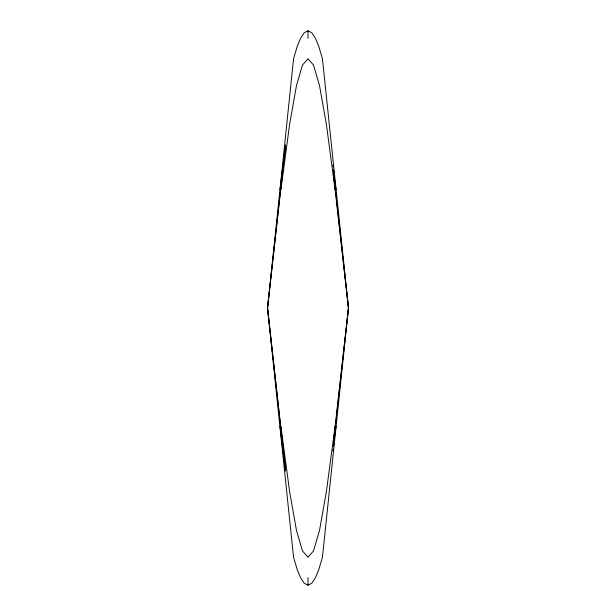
<?xml version="1.0" encoding="UTF-8"?>
<svg xmlns="http://www.w3.org/2000/svg" width="616" height="616" viewBox="0 0 616 616"><rect width="100%" height="100%" fill="white"/><g stroke="black" fill="none" stroke-linecap="round" stroke-linejoin="round"><path stroke-width="0.92" d="M279.98 189.643L293.555 58.712L297.289 46.185L300.469 38.423L304.127 32.825L308 30.8L311.873 32.825L315.531 38.423L318.711 46.185L322.445 58.712L348.464 308L322.445 557.288L318.711 569.815L315.531 577.577L311.873 583.175L308 585.2L304.127 583.175L300.469 577.577L297.289 569.815L293.555 557.288L267.536 308L279.98 189.643L285.57 145.091L267.536 308L285.57 470.909L279.98 426.357M333.395 442.473L333.595 440.579M333.787 438.684L334.188 434.888M334.38 432.994L348.464 308L336.867 203.203M285.57 145.091L267.536 308L285.57 470.909M334.018 438.523L334.226 436.613M334.542 433.756L334.757 431.855M335.073 428.99L335.389 426.133M335.705 423.277L336.128 419.465M336.336 417.563L336.652 414.699M336.867 412.797L348.464 308L334.38 183.006M332.933 451.004L333.164 449.11M333.525 446.269L333.88 443.42M334.234 440.579L334.596 437.737M334.827 435.835L336.02 426.357M280.927 189.643L289.674 123.931L296.473 85.663L302.402 65.196L308 58.712L313.598 65.196L319.527 85.663L326.326 123.931L335.073 189.643M335.073 426.357L326.326 492.068L319.527 530.337L313.598 550.804L308 557.288L302.402 550.804L296.473 530.337L289.674 492.068L280.927 426.357M332.933 164.996L333.164 166.89M333.525 169.731L333.88 172.58M334.234 175.421L334.596 178.263M334.827 180.165L336.02 189.643M334.018 177.477L334.226 179.387M334.542 182.244L334.757 184.145M335.073 187.01L335.389 189.867M335.705 192.723L336.128 196.535M336.336 198.437L336.652 201.301M333.395 173.527L333.595 175.421M333.787 177.316L334.188 181.112M308 30.8L308 38.423M308 577.577L308 585.2"/></g></svg>
